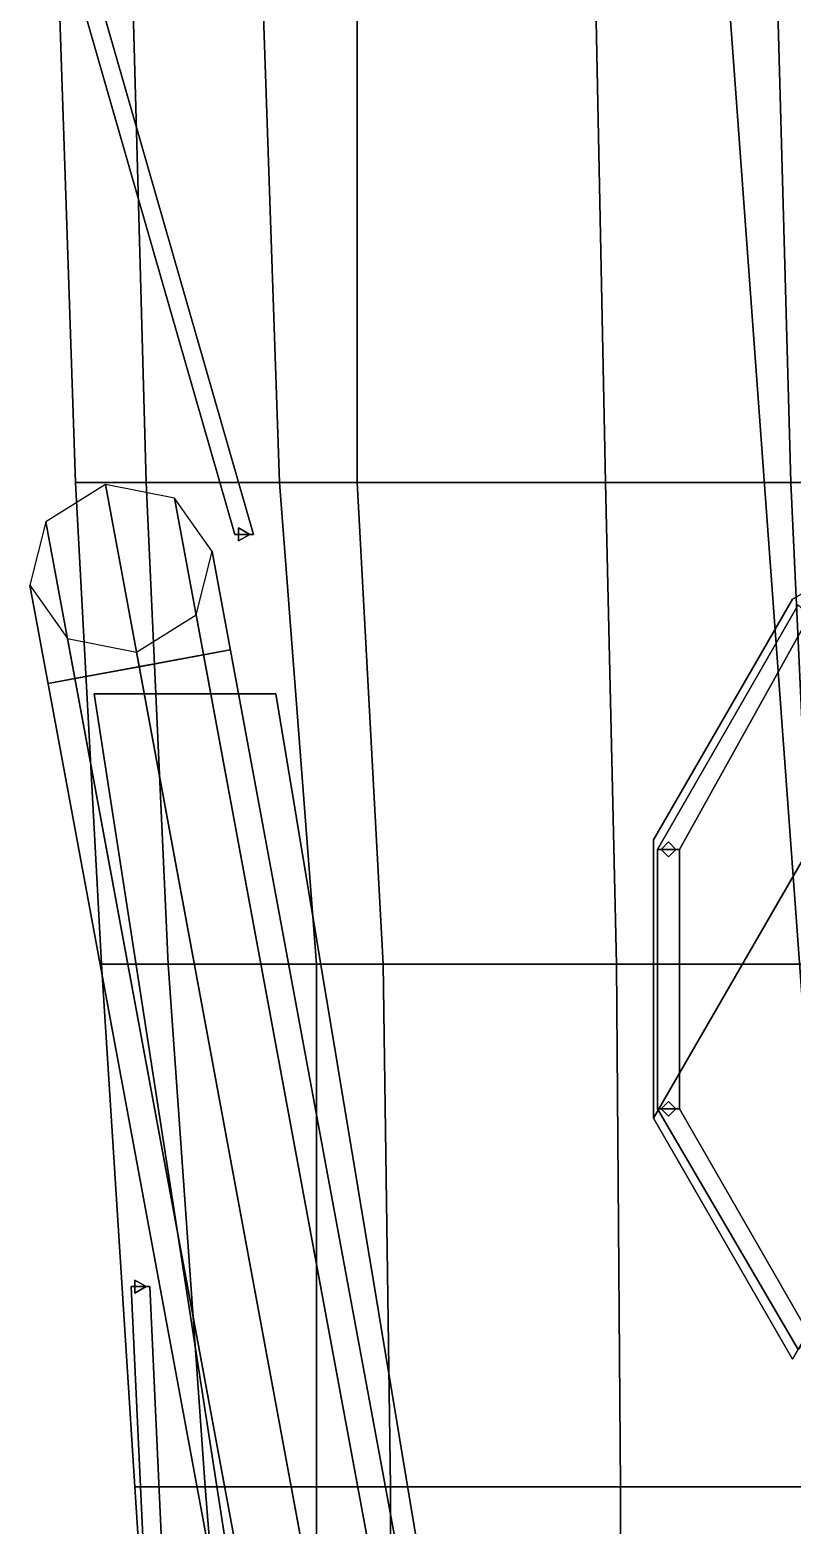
# Model space of a CAD drawing. Header units: millimetres. Extents: x -3.2 to 17.4, y -17.6 to 52.8.
# Drawn here: x -3.083 to -1.027, y -7.013 to -2.979 of the extents above; entities that cross this region are included whole.
import ezdxf

# ---------------------------------------------------------------- set-up
doc = ezdxf.new("R2010")
doc.units = ezdxf.units.MM
doc.layers.add('hull2', color=7, linetype='Continuous')

msp = doc.modelspace()

# ---------------------------------------------------------------- linework, layer by layer
for points in [[(-1.32, -1.22, 3.06), (-1.32, -1.22, 2.22), (-0.91, -6.81, 2.06), (-0.91, -6.81, 2.99)], [(0.91, -6.81, 2.99), (1.32, -1.22, 3.06), (-1.32, -1.22, 3.06), (-0.91, -6.81, 2.99)], [(-3.01, -2.73, 2.2), (-2.81, -2.73, 0.12), (-2.77, -4.2, 0.12), (-2.96, -4.2, 2.16)], [(-2.96, -4.2, 2.16), (2.96, -4.2, 2.16), (3.01, -2.73, 2.2), (-3.01, -2.73, 2.2)], [(-2.81, -2.73, 0.12), (-2.46, -2.73, -0.03), (-2.41, -4.2, -0.03), (-2.77, -4.2, 0.12)], [(-2.46, -2.73, -0.03), (-2.2, -2.73, -0.16), (-2.2, -4.2, -0.16), (-2.41, -4.2, -0.03)], [(-2.2, -2.73, -0.16), (-1.56, -2.73, -0.59), (-1.53, -4.2, -0.59), (-2.2, -4.2, -0.16)], [(-1.56, -2.73, -0.59), (-1.07, -2.73, -0.89), (-1.03, -4.2, -0.86), (-1.53, -4.2, -0.59)], [(-1.07, -2.73, -0.89), (-0.49, -2.73, -1.08), (-0.43, -4.2, -1), (-1.03, -4.2, -0.86)], [(-1.0253, -6.5653, 3.72), (0.3753, -4.1394, 3.72), (-0.3753, -4.1394, 3.72), (-1.4006, -5.9153, 3.72)], [(-1.4006, -5.9153, 3.72), (-0.3753, -4.1394, 3.72), (0.3753, -4.1394, 3.72), (-1.0253, -6.5653, 3.72)], [(-1.4006, -5.1647, 3.72), (-1.0253, -4.5147, 3.72), (-0.3753, -4.1394, 3.72), (-1.4006, -5.9153, 3.72)], [(-1.4006, -5.9153, 3.72), (-0.3753, -4.1394, 3.72), (-1.0253, -4.5147, 3.72), (-1.4006, -5.1647, 3.72)], [(-2.1238, -9.2522, 3.4968), (-1.95, -9.22, 3.57), (-2.8794, -4.2054, 3.57), (-3.0405, -4.3064, 3.4968)], [(-2.96, -4.2, 2.16), (-2.77, -4.2, 0.12), (-2.71, -5.5, 0.14), (-2.89, -5.5, 2.14)], [(-2.89, -5.5, 2.14), (2.89, -5.5, 2.14), (2.96, -4.2, 2.16), (-2.96, -4.2, 2.16)], [(-1.95, -9.22, 3.57), (-1.7762, -9.1878, 3.4968), (-2.6928, -4.242, 3.4968), (-2.8794, -4.2054, 3.57)], [(-2.77, -4.2, 0.12), (-2.41, -4.2, -0.03), (-2.31, -5.5, -0.03), (-2.71, -5.5, 0.14)], [(-2.41, -4.2, -0.03), (-2.2, -4.2, -0.16), (-2.13, -5.5, -0.16), (-2.31, -5.5, -0.03)], [(-2.2, -4.2, -0.16), (-1.53, -4.2, -0.59), (-1.5, -5.5, -0.55), (-2.13, -5.5, -0.16)], [(-1.53, -4.2, -0.59), (-1.03, -4.2, -0.86), (-0.97, -5.5, -0.8), (-1.5, -5.5, -0.55)], [(-1.03, -4.2, -0.86), (-0.43, -4.2, -1), (-0.4, -5.5, -0.95), (-0.97, -5.5, -0.8)], [(-1.7762, -9.1878, 3.4968), (-1.7042, -9.1744, 3.32), (-2.5917, -4.386, 3.32), (-2.6928, -4.242, 3.4968)], [(-2.1958, -9.2656, 3.32), (-2.1238, -9.2522, 3.4968), (-3.0405, -4.3064, 3.4968), (-3.0833, -4.4771, 3.32)], [(-1.7042, -9.1744, 3.32), (-1.7762, -9.1878, 3.1432), (-2.6345, -4.5567, 3.1432), (-2.5917, -4.386, 3.32)], [(-2.1238, -9.2522, 3.1432), (-2.1958, -9.2656, 3.32), (-3.0833, -4.4771, 3.32), (-2.9821, -4.6211, 3.1432)], [(-1.7762, -9.1878, 3.1432), (-1.95, -9.22, 3.07), (-2.7956, -4.6577, 3.07), (-2.6345, -4.5567, 3.1432)], [(-1.01, -4.53, 4.42), (-1.39, -5.19, 4.42), (-1.33, -5.19, 4.42), (-0.98, -4.56, 4.42)], [(-0.98, -4.56, 4.42), (-1.33, -5.19, 4.42), (-1.39, -5.19, 4.42), (-1.01, -4.53, 4.42)], [(-1.95, -9.22, 3.07), (-2.1238, -9.2522, 3.1432), (-2.9821, -4.6211, 3.1432), (-2.7956, -4.6577, 3.07)], [(-2.5425, -4.6515, 3.32), (-2.6145, -4.6648, 3.1432), (-3.0341, -4.7426, 3.32), (-2.9621, -4.7292, 3.4968)], [(-2.6145, -4.6648, 3.1432), (-2.7883, -4.697, 3.07), (-2.9621, -4.7292, 3.1432), (-3.0341, -4.7426, 3.32)], [(-2.6145, -4.6648, 3.4968), (-2.5425, -4.6515, 3.32), (-2.9621, -4.7292, 3.4968), (-2.7883, -4.697, 3.57)], [(-2.42, -4.77, 3.07), (-2.42, -4.77, 2.14), (-2.91, -4.77, 2.14), (-2.91, -4.77, 3.07)], [(-2.91, -4.77, 3.07), (-2.91, -4.77, 2.14), (-2.24, -9.1, 2.09), (-2.24, -9.1, 3.07)], [(-1.7, -9.1, 3.07), (-2.42, -4.77, 3.07), (-2.91, -4.77, 3.07), (-2.24, -9.1, 3.07)], [(-1.7, -9.1, 2.09), (-2.42, -4.77, 2.14), (-2.42, -4.77, 3.07), (-1.7, -9.1, 3.07)], [(-1.39, -5.89, 4.42), (-1.39, -5.19, 4.42), (-1.33, -5.19, 4.42), (-1.33, -5.89, 4.42)], [(-1.33, -5.89, 4.42), (-1.33, -5.19, 4.42), (-1.39, -5.19, 4.42), (-1.39, -5.89, 4.42)], [(-1.36, -5.17, 3.72), (-1.38, -5.19, 3.72), (-1.38, -5.19, 4.42), (-1.36, -5.17, 4.42)], [(-1.38, -5.19, 3.72), (-1.36, -5.21, 3.72), (-1.36, -5.21, 4.42), (-1.38, -5.19, 4.42)], [(-1.34, -5.19, 3.72), (-1.36, -5.17, 3.72), (-1.36, -5.17, 4.42), (-1.34, -5.19, 4.42)], [(-1.36, -5.21, 3.72), (-1.34, -5.19, 3.72), (-1.34, -5.19, 4.42), (-1.36, -5.21, 4.42)], [(-2.89, -5.5, 2.14), (-2.71, -5.5, 0.14), (-2.61, -6.91, 0.11), (-2.8, -6.91, 2.12)], [(-2.8, -6.91, 2.12), (2.8, -6.91, 2.12), (2.89, -5.5, 2.14), (-2.89, -5.5, 2.14)], [(-2.71, -5.5, 0.14), (-2.31, -5.5, -0.03), (-2.31, -6.91, -0.03), (-2.61, -6.91, 0.11)], [(-2.31, -5.5, -0.03), (-2.13, -5.5, -0.16), (-2.11, -6.91, -0.16), (-2.31, -6.91, -0.03)], [(-2.13, -5.5, -0.16), (-1.5, -5.5, -0.55), (-1.49, -6.91, -0.55), (-2.11, -6.91, -0.16)], [(-1.5, -5.5, -0.55), (-0.97, -5.5, -0.8), (-1, -6.91, -0.73), (-1.49, -6.91, -0.55)], [(-0.98, -6.5, 4.42), (-1.33, -5.89, 4.42), (-1.39, -5.89, 4.42), (-1.01, -6.54, 4.42)], [(-1.01, -6.54, 4.42), (-1.39, -5.89, 4.42), (-1.33, -5.89, 4.42), (-0.98, -6.5, 4.42)], [(-1.36, -5.87, 3.72), (-1.38, -5.89, 3.72), (-1.38, -5.89, 4.42), (-1.36, -5.87, 4.42)], [(-1.38, -5.89, 3.72), (-1.36, -5.91, 3.72), (-1.36, -5.91, 4.42), (-1.38, -5.89, 4.42)], [(-1.34, -5.89, 3.72), (-1.36, -5.87, 3.72), (-1.36, -5.87, 4.42), (-1.34, -5.89, 4.42)], [(-1.36, -5.91, 3.72), (-1.34, -5.89, 3.72), (-1.34, -5.89, 4.42), (-1.36, -5.91, 4.42)], [(-2.8, -6.91, 2.12), (-2.61, -6.91, 0.11), (-2.5, -8.3, 0.07), (-2.71, -8.3, 2.11)], [(-2.71, -8.3, 2.11), (2.71, -8.3, 2.11), (2.8, -6.91, 2.12), (-2.8, -6.91, 2.12)], [(-2.61, -6.91, 0.11), (-2.31, -6.91, -0.03), (-2.31, -8.3, -0.03), (-2.5, -8.3, 0.07)], [(-2.31, -6.91, -0.03), (-2.11, -6.91, -0.16), (-2.11, -8.3, -0.16), (-2.31, -8.3, -0.03)], [(-2.11, -6.91, -0.16), (-1.49, -6.91, -0.55), (-1.49, -8.3, -0.49), (-2.11, -8.3, -0.16)], [(-1.49, -6.91, -0.55), (-1, -6.91, -0.73), (-1, -8.3, -0.67), (-1.49, -8.3, -0.49)]]:
    msp.add_3dface(points)
at = {"layer": 'hull2'}
for points in [[(-2.53, -4.34, 2.98), (-2.99, -2.74, 3.02), (-2.94, -2.74, 3.02), (-2.48, -4.34, 2.98)], [(-2.48, -4.34, 2.98), (-2.94, -2.74, 3.02), (-2.99, -2.74, 3.02), (-2.53, -4.34, 2.98)], [(-2.52, -4.3227, 2.15), (-2.49, -4.34, 2.15), (-2.49, -4.34, 2.98), (-2.52, -4.3227, 2.98)], [(-2.52, -4.3573, 2.15), (-2.52, -4.3227, 2.15), (-2.52, -4.3227, 2.98), (-2.52, -4.3573, 2.98)], [(-2.49, -4.34, 2.15), (-2.52, -4.3573, 2.15), (-2.52, -4.3573, 2.98), (-2.49, -4.34, 2.98)], [(-2.76, -7.45, 2.94), (-2.81, -6.37, 2.95), (-2.76, -6.37, 2.95), (-2.71, -7.45, 2.94)], [(-2.71, -7.45, 2.94), (-2.76, -6.37, 2.95), (-2.81, -6.37, 2.95), (-2.76, -7.45, 2.94)], [(-2.8, -6.3527, 2.12), (-2.77, -6.37, 2.12), (-2.77, -6.37, 2.95), (-2.8, -6.3527, 2.95)], [(-2.8, -6.3873, 2.12), (-2.8, -6.3527, 2.12), (-2.8, -6.3527, 2.95), (-2.8, -6.3873, 2.95)], [(-2.77, -6.37, 2.12), (-2.8, -6.3873, 2.12), (-2.8, -6.3873, 2.95), (-2.77, -6.37, 2.95)]]:
    msp.add_3dface(points, dxfattribs=at)

doc.saveas('drawing.dxf')
